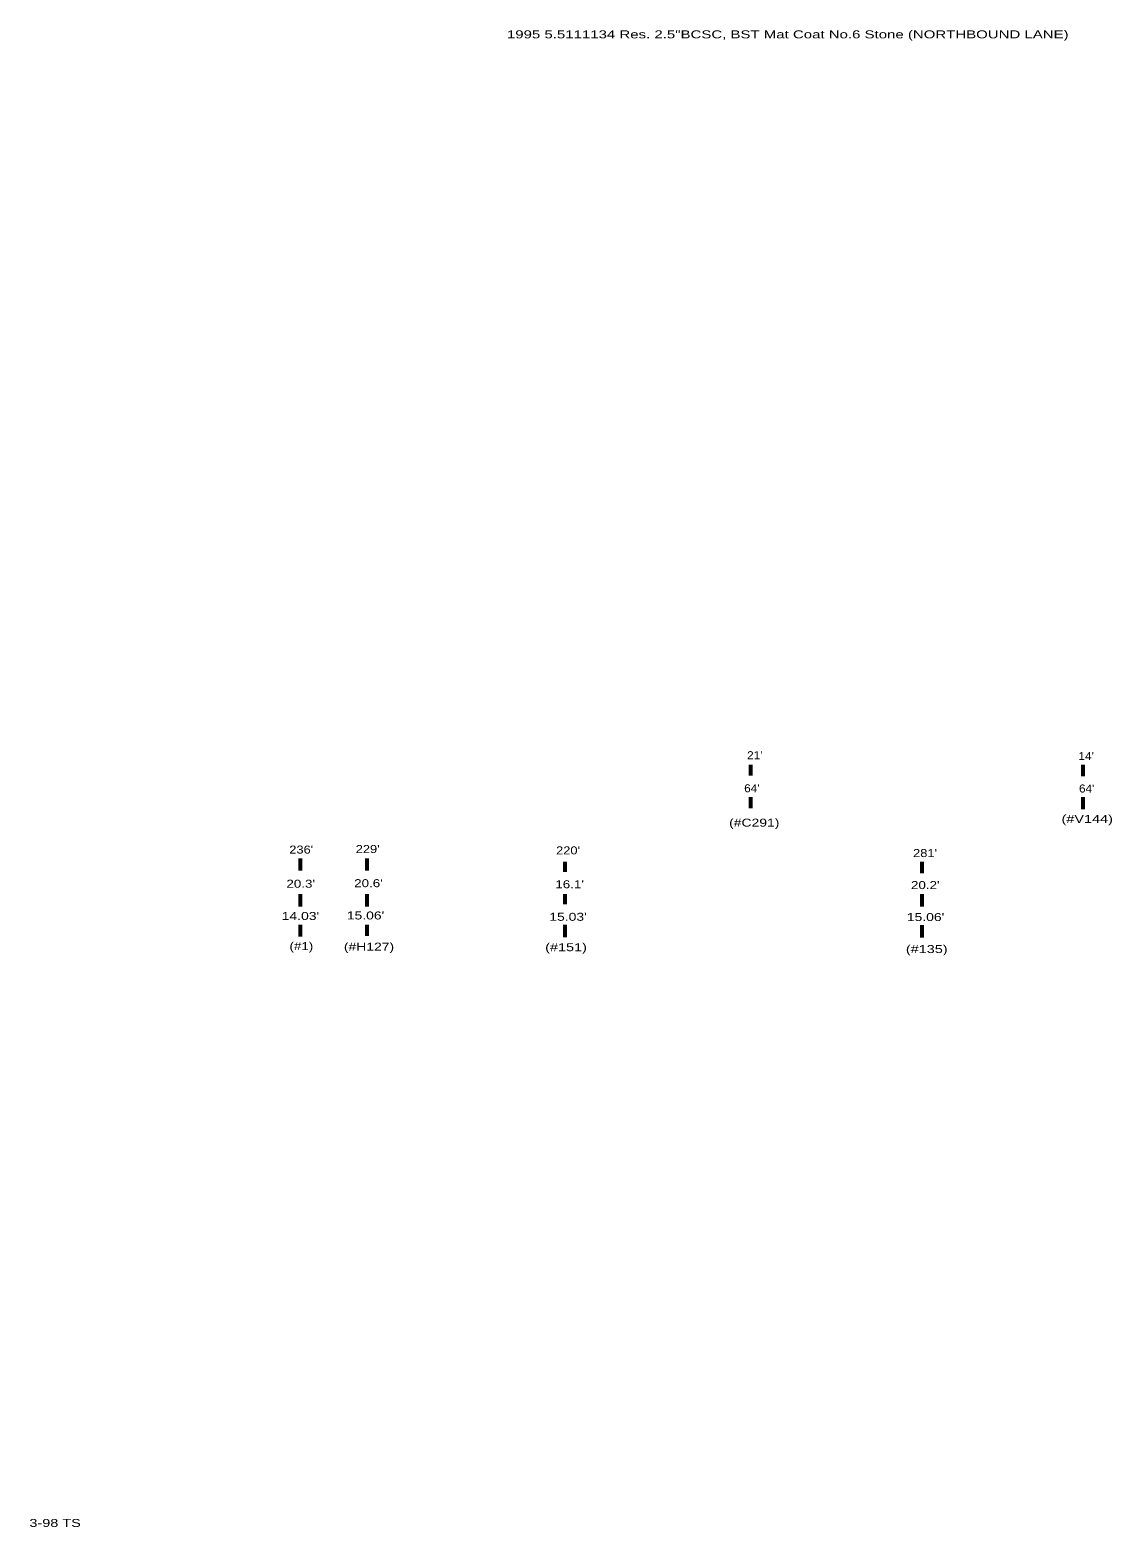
# Model space of a CAD drawing. Extents: x 2137484.08 to 2137492.08, y 2137477.17 to 2137482.81.
# Drawn here: x 2137484.08 to 2137488.13, y 2137477.17 to 2137482.79 of the extents above; entities that cross this region are included whole.
import ezdxf
from ezdxf.enums import TextEntityAlignment as Align

# ---------------------------------------------------------------- set-up
doc = ezdxf.new("R2010")
doc.units = 0
doc.header["$LTSCALE"] = 0.012
doc.layers.add('1', color=7, linetype='Continuous', lineweight=53)

msp = doc.modelspace()

# ---------------------------------------------------------------- linework, layer by layer
at = {"layer": '1'}
for p, q in [((2137486.78, 2137479.993), (2137486.78, 2137480.033)), ((2137488.025, 2137479.99), (2137488.025, 2137480.033)), ((2137486.78, 2137479.87), (2137486.78, 2137479.912)), ((2137488.025, 2137479.866), (2137488.025, 2137479.912)), ((2137485.092, 2137479.636), (2137485.092, 2137479.682)), ((2137485.342, 2137479.636), (2137485.342, 2137479.682)), ((2137486.084, 2137479.632), (2137486.084, 2137479.669)), ((2137487.422, 2137479.626), (2137487.422, 2137479.669)), ((2137485.092, 2137479.502), (2137485.092, 2137479.548)), ((2137485.342, 2137479.502), (2137485.342, 2137479.548)), ((2137486.084, 2137479.51), (2137486.084, 2137479.548)), ((2137487.422, 2137479.502), (2137487.422, 2137479.548)), ((2137485.092, 2137479.389), (2137485.092, 2137479.433)), ((2137485.342, 2137479.391), (2137485.342, 2137479.433)), ((2137486.084, 2137479.387), (2137486.084, 2137479.433)), ((2137487.422, 2137479.385), (2137487.422, 2137479.431))]:
    msp.add_line(p, q, dxfattribs=at)

# ---------------------------------------------------------------- texts
for s, width, p in [('1995 5.5111134 Res. 2.5"BCSC, BST Mat Coat No.6 Stone (NORTHBOUND LANE)', 1.4, (2137486.918, 2137482.757)), ("21'", 1.1, (2137486.7945, 2137480.054)), ("14'", 1.1, (2137488.0365, 2137480.051)), ("64'", 1.1, (2137486.7835, 2137479.93)), ("64'", 1.1, (2137488.0385, 2137479.929)), ('(#C291)', 1.3, (2137486.7925, 2137479.801)), ('(#V144)', 1.35, (2137488.0405, 2137479.815)), ("236'", 1.2, (2137485.0945, 2137479.7)), ("229'", 1.2, (2137485.3435, 2137479.702)), ("220'", 1.2, (2137486.0945, 2137479.697)), ("281'", 1.2, (2137487.4325, 2137479.687)), ("20.3'", 1.25, (2137485.0925, 2137479.572)), ("20.6'", 1.25, (2137485.3465, 2137479.574)), ("16.1'", 1.25, (2137486.1005, 2137479.57)), ("20.2'", 1.25, (2137487.4335, 2137479.567)), ("14.03'", 1.3, (2137485.0915, 2137479.451)), ("15.06'", 1.3, (2137485.3355, 2137479.453)), ("15.03'", 1.3, (2137486.0945, 2137479.448)), ("15.06'", 1.3, (2137487.4345, 2137479.447)), ('(#1)', 1.25, (2137485.095, 2137479.338)), ('(#H127)', 1.3, (2137485.3485, 2137479.336)), ('(#151)', 1.35, (2137486.087, 2137479.334)), ('(#135)', 1.35, (2137487.439, 2137479.327)), ('3-98 TS', 1.35, (2137484.172, 2137477.175))]:
    msp.add_text(s, height=0.03, dxfattribs=dict(at, width=width)).set_placement(p, align=Align.CENTER)

doc.saveas('drawing.dxf')
